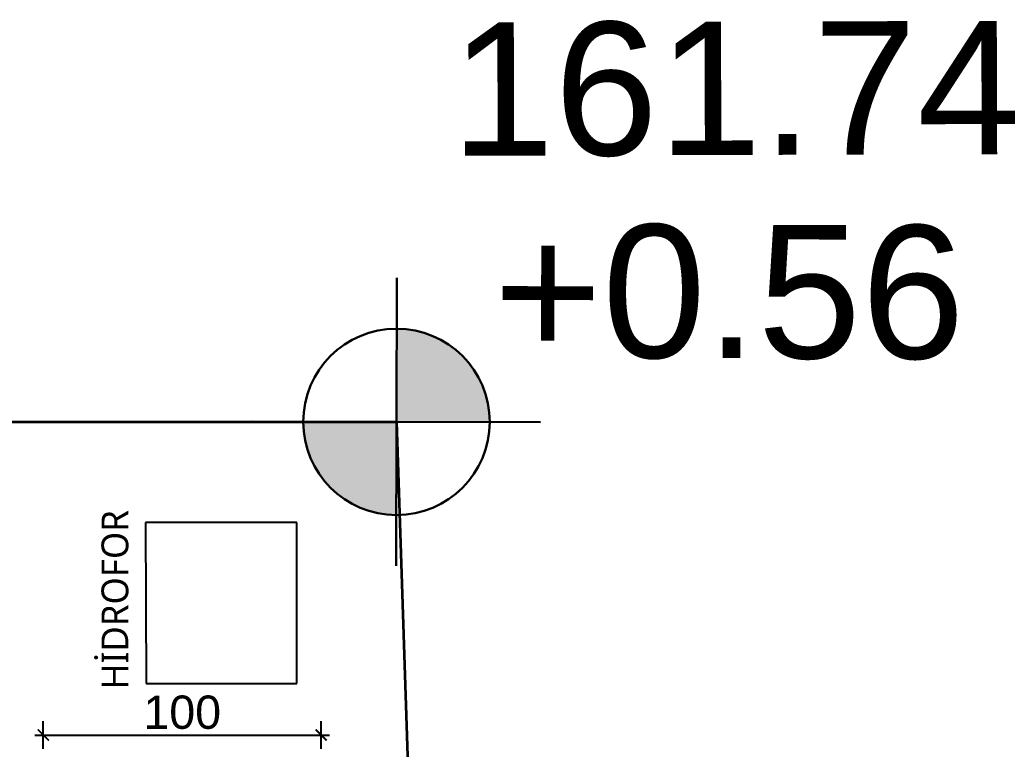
# Model space of a CAD drawing. Extents: x 386248 to 427517, y 4539405 to 4542296.
# Drawn here: x 388029.4 to 388119, y 4540900.4 to 4540966 of the extents above; entities that cross this region are included whole.
import ezdxf

# ---------------------------------------------------------------- set-up
doc = ezdxf.new("R2010")
doc.units = 0
doc.layers.add('A_ÇATI', color=4, linetype='Continuous')
for name, color, linetype, lineweight in [('baca', 9, 'Continuous', 25), ('DIŞ 2', 167, 'Continuous', 25), ('DUVAR', 4, 'Continuous', 35), ('GOR1', 51, 'Continuous', 25), ('KOTLAR', 63, 'Continuous', 30), ('ölçü20', 1, 'Continuous', 20)]:
    doc.layers.add(name, color=color, linetype=linetype, lineweight=lineweight)
doc.styles.add('erkan', font='')
doc.styles.add('MAHAL_ADI', font='trebuc.ttf')
doc.styles.get("Standard").update_dxf_attribs({"font": 'arial.ttf'})
doc.styles.add('VAZ', font='tahoma.ttf')
doc.styles.get('erkan').set_extended_font_data('Arial')
doc.dimstyles.new('VAZİYE-2', dxfattribs={"dimtxt": 45, "dimasz": 20, "dimexe": 20, "dimexo": 30, "dimgap": 1, "dimtad": 0, "dimdec": 0, "dimtxsty": 'VAZ', "dimblk": 'DOT', "dimcen": 0.09, "dimse1": 1, "dimse2": 1, "dimsd1": 1, "dimsd2": 1, "dimclrt": 6, "dimadec": 0, "dimazin": 0, "dimtfac": 1, "dimtdec": 0, "dimtmove": 0, "dimatfit": 3, "dimldrblk": 'DOT', "dimfxl": 1, "dimtolj": 2, "dimarcsym": 0})

# ---------------------------------------------------------------- blocks, each defined once
blk = doc.blocks.new('*D4137')
at = {"layer": 'Defpoints', "color": 0}
for p in [(2806.829380581621, 2399.062151871622), (738.3456363477744, 2337.754064522684), (2806.829380581621, 2337.754064522684)]:
    blk.add_point(p, dxfattribs=at)
at = {"layer": 'ölçü20', "color": 6, "insert": (1772.587508464698, 2399.062151871622), "char_height": 45, "attachment_point": 5, "style": 'VAZ'}
blk.add_mtext('\\A2;- 2068 -', dxfattribs=at)
blk = doc.blocks.new('_Dot')
at = {"color": 0, "linetype": 'ByBlock', "lineweight": -2}
blk.add_line((-0.5, 0), (-1, 0), dxfattribs=at)
at = {"color": 0, "linetype": 'ByBlock', "const_width": 0.5}
blk.add_lwpolyline([(-0.25, 0, 1), (0.25, 0, 1)], format="xyb", close=True, dxfattribs=at)
blk = doc.blocks.new('*D4141')
at = {"layer": 'Defpoints', "color": 0}
for p in [(2876.639516283962, 2340.052671551721), (2806.829380581621, 2337.754064522684), (2866.244882483501, 533.2680439911783)]:
    blk.add_point(p, dxfattribs=at)
at = {"layer": 'ölçü20', "color": 6, "insert": (2906.413525659358, 1435.797351419926), "char_height": 45, "attachment_point": 5, "rotation": 271.8858711050103, "style": 'VAZ'}
blk.add_mtext('\\A2;- 1805 -', dxfattribs=at)
blk = doc.blocks.new('KT')
at = {"layer": 'baca', "lineweight": 30}
for points in [[(387017.9776381225, 4544506.505165751, 0.1989123236266191), (386994.2891264954, 4544516.398141923), (386994.1915008384, 4544482.857083995), (387027.7325587645, 4544482.759458337, 0.19891241130171)], [(386960.6504429122, 4544482.954709651, 0.1989124111862461), (386970.4053635542, 4544459.209002238, 0.1989123235822366), (386994.0938751814, 4544449.316026065), (386994.1915008384, 4544482.857083995)]]:
    blk.add_hatch(color=256, dxfattribs=at).paths.add_polyline_path(points)
at = {"layer": 'KOTLAR', "color": 1}
for p, q in [((386994.3423768518, 4544534.693264429), (386994.040624821, 4544431.020903558)), ((386942.3553204052, 4544483.007960008), (387046.0276812677, 4544482.706207979))]:
    blk.add_line(p, q, dxfattribs=at)
blk.add_circle((386994.1915008364, 4544482.857083994), 33.54120000196696, dxfattribs=at)
blk = doc.blocks.new('_ArchTick')
at = {"color": 0, "linetype": 'ByBlock', "const_width": 0.15}
blk.add_lwpolyline([(-0.5, -0.5), (0.5, 0.5)], dxfattribs=at)
blk = doc.blocks.new('G$C7BCEB638')
at = {"layer": 'A_ÇATI', "color": 251}
for p, q in [((71.35790545819327, 330.4479094184935, 14.1577920000003), (71.66848575742915, 272.5283998241648, 14.1577920000003)), ((125.8579054330476, 330.4479094184935, 14.1577920000003), (71.35790545819327, 330.4479094184935, 14.1577920000003)), ((125.8579054358415, 272.5283998232335, 14.1577920000003), (125.8579054330476, 330.4479094184935, 14.1577920000003)), ((71.66848575742915, 272.5283998241648, 14.1577920000003), (125.8579054358415, 272.5283998232335, 14.1577920000003))]:
    blk.add_line(p, q, dxfattribs=at)
at = {"layer": 'A_ÇATI', "color": 251, "linetype": 'Continuous'}
for p, q in [((34.61117425328121, 248.9879556810483), (34.61117425328121, 258.9879556819797)), ((134.6111742551439, 248.987955680117), (134.6111742551439, 258.9879556810483)), ((31.61067425319925, 253.987955682911), (137.6116742552258, 253.9879556810483))]:
    blk.add_line(p, q, dxfattribs=at)
at = {"layer": 'A_ÇATI', "color": 251, "yscale": 4, "zscale": 4}
for p, xscale, rotation in [((34.61117425421253, 253.9879556810483), -3.999999999999997, 359.9999999992411), ((134.6111742560752, 253.987955680117), -3.999999999999996, 179.9999999992411)]:
    blk.add_blockref('_ArchTick', p, dxfattribs=dict(at, xscale=xscale, rotation=rotation))
at = {"layer": 'A_ÇATI', "color": 251, "linetype": 'Continuous', "style": 'MAHAL_ADI'}
blk.add_text('HİDROFOR', height=9.651094804045231, rotation=90, dxfattribs=at).set_placement((65.20916211151052, 270.3989713340998))
at = {"layer": 'A_ÇATI', "color": 251, "lineweight": 25, "insert": (84.6111742532812, 262.1148315351456), "char_height": 12, "attachment_point": 5, "style": 'erkan'}
blk.add_mtext('\\A1;100', dxfattribs=at)
blk = doc.blocks.new('G$C4DAE90D5')
at = {"layer": 'DUVAR'}
blk.add_lwpolyline([(2866.244882483501, 533.2680439911783), (991.6447020950727, 556.6595742478967), (741.3695904626511, 807.4012111909688), (738.3456363477744, 2337.754064522684), (2806.829380581621, 2337.754064522684), (2866.244882483501, 533.2680439911783)], dxfattribs=at)
at = {"layer": 'DIŞ 2'}
blk.add_blockref('G$C7BCEB638', (2645.10655670776, 1971.067323088646), dxfattribs=at)
at = {"layer": 'KOTLAR'}
blk.add_blockref('KT', (-384187.3621202293, -4542145.10301947), dxfattribs=at)
at = {"layer": 'KOTLAR', "color": 1, "linetype": 'Continuous'}
for s, rotation, p in [('161.74', 0.1667664061751286, (2826.40331977699, 2433.523550454527)), ('+0.56', 359.8332335938248, (2841.661635830067, 2360.950986929238))]:
    blk.add_text(s, height=47.99999999999999, rotation=rotation, dxfattribs=at).set_placement(p)
at = {"layer": 'ölçü20', "color": 6}
dim = blk.add_aligned_dim(p1=(738.3456363477744, 2337.754064522684), p2=(2806.829380581621, 2337.754064522684), distance=61.30808734893799, dimstyle='VAZİYE-2', override={"dimpost": '- <> -', "dimtxsty": 'VAZ', "dimldrblk": 'Dot'}, dxfattribs=at)
dim.commit()
dim.dimension.update_dxf_attribs({"geometry": '*D4137', "text_midpoint": (1772.587508464698, 2399.062151871622)})
dim = blk.add_linear_dim(base=(2876.639516283962, 2340.052671551721), p1=(2866.244882483501, 533.2680439911783), p2=(2806.829380581621, 2337.754064522684), angle=91.88587110501031, dimstyle='VAZİYE-2', override={"dimpost": '- <> -', "dimtxsty": 'VAZ', "dimldrblk": 'Dot'}, dxfattribs=at)
dim.commit()
dim.dimension.update_dxf_attribs({"geometry": '*D4141', "text_midpoint": (2906.413525659358, 1435.797351419926), "dimtype": 161})

msp = doc.modelspace()

# ---------------------------------------------------------------- block references
at = {"layer": 'GOR1', "xscale": 0.25, "yscale": 0.25, "zscale": 0.25}
msp.add_blockref('G$C4DAE90D5', (387361.6248017561, 4540345.423474962), dxfattribs=at)

doc.saveas('drawing.dxf')
